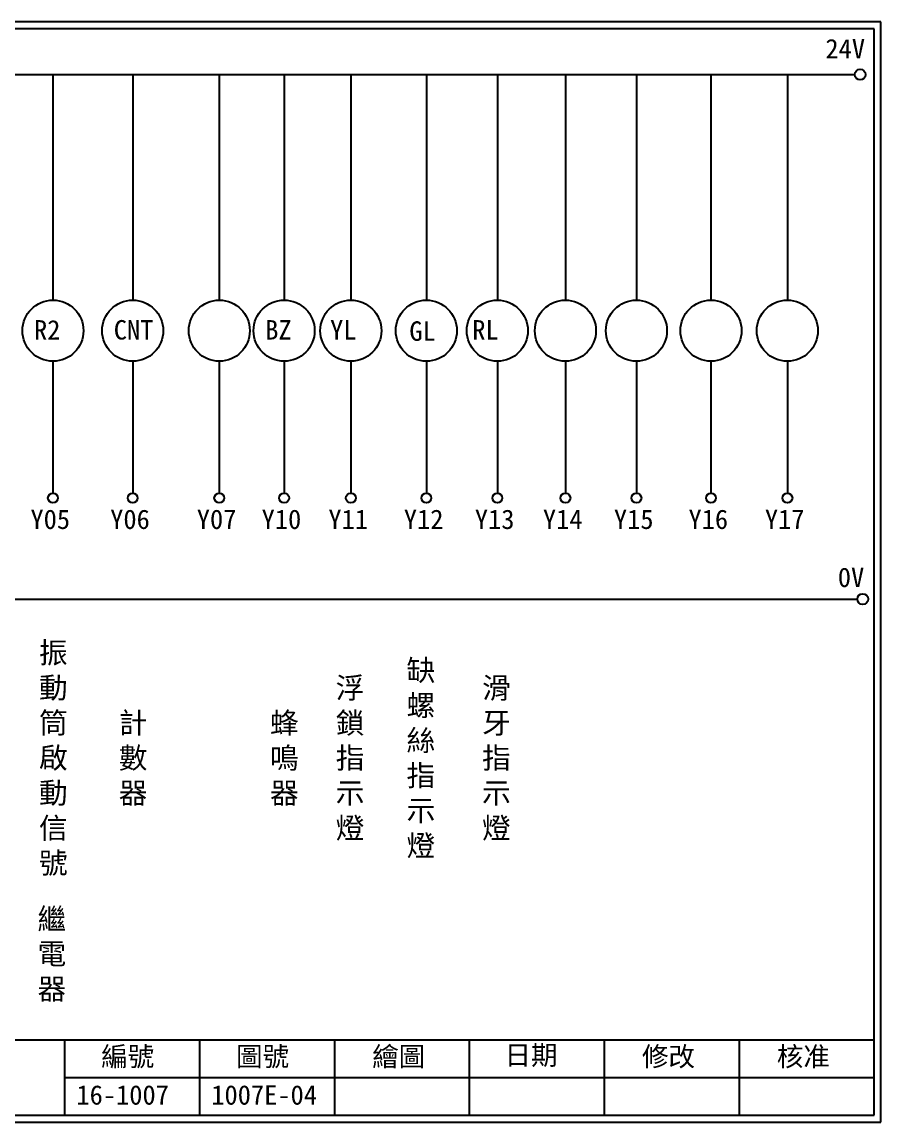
# Model space of a CAD drawing. Extents: x 926 to 1213, y 3 to 207.
# Drawn here: x 1053.5 to 1212.7, y 3 to 207 of the extents above; entities that cross this region are included whole.
import ezdxf

# ---------------------------------------------------------------- set-up
doc = ezdxf.new("R2010")
doc.units = 0
doc.layers.get('0').update_dxf_attribs({"linetype": 'CONTINUOUS'})
doc.layers.add('圖框層', color=7, linetype='CONTINUOUS')
doc.layers.add('標尺寸層', color=3, linetype='CONTINUOUS')
doc.styles.add('CNS', font='romanc.shx', dxfattribs={"bigfont": 'chineset.shx'})
doc.styles.add('STSL', font='kaiu.ttf')

msp = doc.modelspace()

# ---------------------------------------------------------------- linework, layer by layer
at = {"color": 0}
for centre in [(1208.88, 197.22), (1209.36, 99.96)]:
    msp.add_circle(centre, 1, dxfattribs=at)
at = {"layer": '圖框層', "color": 0}
for p, q in [((1212.74, 206.97), (925.74, 206.97)), ((1211.49, 205.72), (926.99, 205.72)), ((926.99, 18.25), (1211.49, 18.25)), ((1061.49, 4.25), (1061.49, 18.25)), ((1086.49, 4.25), (1086.49, 18.25)), ((1111.49, 4.25), (1111.49, 18.25)), ((1136.49, 4.25), (1136.49, 18.25)), ((1161.49, 4.25), (1161.49, 18.25)), ((1186.49, 4.25), (1186.49, 18.25)), ((1061.49, 11.25), (1211.49, 11.25)), ((926.99, 4.25), (1211.49, 4.25)), ((925.74, 3), (1212.74, 3))]:
    msp.add_line(p, q, dxfattribs=at)
at = {"layer": '圖框層', "color": 7}
for p, q in [((1212.74, 3), (1212.74, 206.97)), ((1211.49, 4.25), (1211.49, 205.72))]:
    msp.add_line(p, q, dxfattribs=at)
at = {"layer": '標尺寸層', "color": 0}
for p, q in [((930.28, 197.22), (1207.88, 197.22)), ((1059.26, 197.22), (1059.26, 155.39)), ((1074.04, 197.22), (1074.04, 155.39)), ((1090.09, 197.22), (1090.09, 155.39)), ((1102.11, 197.22), (1102.11, 155.39)), ((1114.48, 197.22), (1114.48, 155.39)), ((1128.47, 197.22), (1128.47, 155.39)), ((1141.63, 197.22), (1141.63, 155.39)), ((1154.25, 197.22), (1154.25, 155.39)), ((1167.41, 197.22), (1167.41, 155.39)), ((1181.23, 197.22), (1181.23, 155.39)), ((1195.39, 197.22), (1195.39, 155.39)), ((1059.26, 144.07), (1059.26, 119.62)), ((1074.04, 144.07), (1074.04, 119.62)), ((1090.09, 144.07), (1090.09, 119.62)), ((1102.11, 144.07), (1102.11, 119.62)), ((1114.48, 144.07), (1114.48, 119.62)), ((1128.47, 144.07), (1128.47, 119.62)), ((1141.63, 144.07), (1141.63, 119.62)), ((1154.25, 144.07), (1154.25, 119.62)), ((1167.41, 144.07), (1167.41, 119.62)), ((1181.23, 144.07), (1181.23, 119.62)), ((1195.39, 144.07), (1195.39, 119.62)), ((930.49, 99.96), (1208.36, 99.96))]:
    msp.add_line(p, q, dxfattribs=at)
for centre, radius in [((1059.26, 149.73), 5.66), ((1074.04, 149.73), 5.66), ((1090.09, 149.73), 5.66), ((1102.11, 149.73), 5.66), ((1114.48, 149.73), 5.66), ((1128.47, 149.73), 5.66), ((1141.63, 149.73), 5.66), ((1154.25, 149.73), 5.66), ((1167.41, 149.73), 5.66), ((1181.23, 149.73), 5.66), ((1195.39, 149.73), 5.66), ((1059.26, 118.7), 0.92), ((1074.04, 118.7), 0.92), ((1090.09, 118.7), 0.92), ((1102.11, 118.7), 0.92), ((1114.48, 118.7), 0.92), ((1128.47, 118.7), 0.92), ((1141.63, 118.7), 0.92), ((1154.25, 118.7), 0.92), ((1167.41, 118.7), 0.92), ((1181.23, 118.7), 0.92), ((1195.39, 118.7), 0.92)]:
    msp.add_circle(centre, radius, dxfattribs=at)

# ---------------------------------------------------------------- texts
at = {"layer": '圖框層', "color": 0, "style": 'STSL'}
for s, p in [('24V', (1202.44, 200.22)), ('R2', (1055.75, 148.09)), ('CNT', (1070.53, 148.09)), ('BZ', (1098.61, 148.09)), ('YL', (1110.63, 148.09)), ('GL', (1125.32, 147.86)), ('RL', (1136.98, 148.09)), ('Y05', (1055.09, 112.96)), ('Y06', (1069.87, 112.96)), ('Y07', (1085.92, 112.96)), ('Y10', (1097.94, 112.96)), ('Y11', (1110.31, 112.96)), ('Y12', (1124.3, 112.96)), ('Y13', (1137.46, 112.96)), ('Y14', (1150.08, 112.96)), ('Y15', (1163.24, 112.96)), ('Y16', (1177.06, 112.96)), ('Y17', (1191.22, 112.96)), ('0V', (1204.74, 102.2)), ('編號', (1068.21, 13.34)), ('圖號', (1093.21, 13.34)), ('繪圖', (1118.44, 13.34)), ('日期', (1142.96, 13.59)), ('修改', (1168.44, 13.34)), ('核准', (1193.44, 13.34)), ('16-1007', (1063.61, 6.22)), ('1007E-04', (1088.61, 6.22))]:
    msp.add_text(s, height=3.6, dxfattribs=at).set_placement(p)
at = {"layer": '標尺寸層', "color": 7, "char_height": 3.9, "width": 2.8481, "attachment_point": 5, "style": 'CNS'}
for s, insert in [('{\\fDFKai-SB|b0|i0|c136|p65;振動筒\\P啟動信號}', (1059.33, 70.3)), ('{\\fDFKai-SB|b0|i0|c136|p65;缺螺絲指示燈}', (1127.46, 70.3)), ('{\\fDFKai-SB|b0|i0|c136|p65;浮鎖\\P指示燈}', (1114.33, 70.3)), ('{\\fDFKai-SB|b0|i0|c136|p65;滑牙指示燈}', (1141.45, 70.3)), ('{\\fDFKai-SB|b0|i0|c136|p65;計數器}', (1074.11, 70.3)), ('{\\fDFKai-SB|b0|i0|c136|p65;蜂鳴器}', (1102.15, 70.3))]:
    msp.add_mtext(s, dxfattribs=dict(at, insert=insert))
at = {"layer": '標尺寸層', "color": 0, "insert": (1059.06, 33.97), "char_height": 3.9, "width": 8.6627, "attachment_point": 5, "style": 'CNS'}
msp.add_mtext('{\\fDFKai-SB|b0|i0|c136|p65;繼電器}', dxfattribs=at)

doc.saveas('drawing.dxf')
